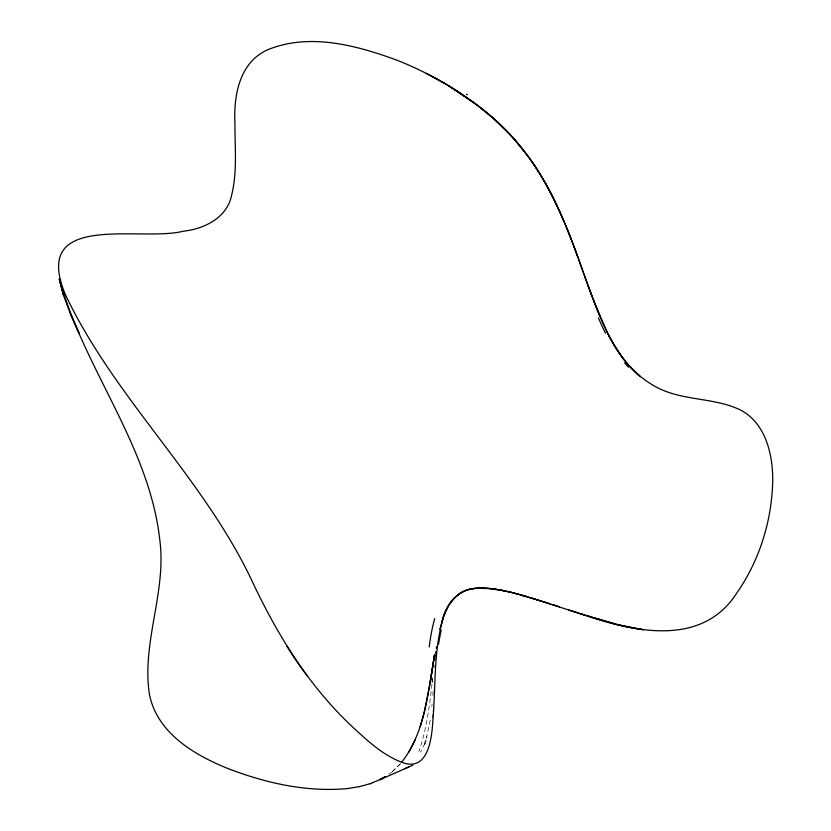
<?xml version="1.0" encoding="UTF-8"?>
<svg xmlns="http://www.w3.org/2000/svg" width="831" height="831" viewBox="0 0 831 831"><rect width="100%" height="100%" fill="white"/><g stroke="black" fill="none" stroke-linecap="round" stroke-linejoin="round"><path stroke-width="0.62" stroke-dasharray="4.16 3.12" d="M433.148 691.184L432.754 696.285M431.85 706.371L432.089 703.888M432.504 679.405L432.13 682.698M431.954 684.339C429.419 707.015 426.448 729.867 418.866 751.494M432.587 677.743L432.141 681.43L432.463 678.813M430.209 720.207L426.054 739.767M424.776 743.516L420.538 752.117M400.397 763.772L392.481 771.49M400.334 763.803L392.409 771.521M388.908 774.191L391.65 772.217M433.512 707.181A134.643 55.75 -89.1 0 1 431.788 721.443M426.21 740.681A38.039 9.245 -83.7 0 1 424.87 744.431M424.298 744.202A51.792 4.03 -68.2 0 1 426.802 736.256"/><path stroke-width="1.25" d="M434.987 667.116L435.091 665.849M435.932 656.781L436.254 653.779M434.769 659.689L434.966 658.069M435.61 653.187L435.839 651.566M436.296 648.336L436.545 646.726M401.851 761.975C425.555 731.571 427.975 691.309 434.582 654.786L430.022 683.539L424.184 712.666L420.195 726.668M430.094 683.508L434.603 654.786M439.828 629.358L443.764 615.958L448.376 605.892M441.635 622.99C445.136 606.433 456.821 589.075 475.27 588.441M408.862 752.117L415.147 739.922M449.342 604.303L453.913 598.278L459.522 593.563A42.111 34.653 58.9 0 1 462.213 592.046L463.137 591.589M380.183 779.582L385.179 776.725M385.407 776.621L380.089 779.623L412.841 765.195M70.417 313.744L79.319 333.75L70.386 313.765L63.592 295.472L59.365 279.174C84.118 369.193 149.279 445.416 159.812 540.025C166.699 591.952 141.457 642.55 149.424 694.269C157.007 732.89 194.049 754.87 227.798 768.478C265.785 783.155 306.909 792.4 347.784 788.536L347.919 788.484M370.304 783.685L373.202 782.407M404.635 768.758L408.842 766.971M372.548 782.698L382.624 778.502M464.082 591.173L467.012 590.103M359.491 786.635L370.408 783.643M467.967 589.823L468.975 589.543M470.003 589.304C484.847 586.229 500.085 589.709 514.524 593.22M347.784 788.536L359.605 786.583M476.443 588.327L489.958 588.545L505.103 590.986M642.02 629.534L643.35 629.721L618.69 624.891L587.652 616.062M641.563 629.472L633.18 628.059M631.965 627.821L629.347 627.301M627.945 627.01L616.654 624.382M507.326 591.475L512.062 592.596M614.878 623.936L578.21 613.049M514.441 593.199L541.635 601.177M516.809 593.822L519.188 594.466M521.567 595.121L526.345 596.502M543.734 601.841C522.304 595.36 500.574 587.569 477.877 588.223C460.966 587.943 447.701 601.623 443.432 617.236C433.387 650.881 435.828 686.448 432.847 721.059C431.86 737.326 428.578 769.911 404.79 763.315C383.268 756.21 366.481 739.86 350.235 724.746C306.992 683.612 275.767 632.059 250.775 578.303C201.528 475.831 114.086 397.311 65.41 294.673C30.176 210.378 140.46 242.195 183.007 231.267C203.927 229.024 226.863 218.054 231.517 195.586C237.5 171.965 234.809 147.388 234.934 123.31C233.594 95.596 239.338 62.408 267.644 49.798C309.381 32.627 356.084 45.238 396.574 60.04A345.634 345.634 0 0 1 457.777 91.503L476.568 104.664L493.998 118.937L512.81 137.51L528.506 156.83M580.131 613.662C631.383 631.394 701.084 648.388 736.598 593.313C759.866 560.084 772.259 519.51 772.747 479.02C772.591 453.279 765.289 423.332 740.868 410.192C714.805 397.426 684.079 401.061 658.038 388.004C613.548 365.328 598.569 313.848 582.573 270.345C565.641 221.617 545.624 172.329 509.756 134.196C487.35 110.554 460.426 91.503 431.756 76.223M531.061 597.905L574.314 611.782M542.965 601.592L545.832 602.506M545.323 602.34L547.92 603.181M547.681 603.098L550.008 603.846M576.018 612.333L578.501 613.143M570.949 610.692L583.964 614.898M554.152 605.197L557.009 606.121M552.085 604.521L554.692 605.373M573.504 611.523L576.267 612.416M556.219 605.861L559.315 606.879M568.414 609.861L572.351 611.149M426.241 73.367L444.959 83.588M447.545 85.126L476.599 104.685M479.674 107.043C513.568 132.586 539.548 167.478 557.113 205.922M640.4 376.723L628.589 365.308M639.216 375.737C625.93 364.539 616.093 349.841 608.25 334.478M623.977 359.709L622.087 357.205M529.835 158.669C552.708 190.517 567.293 227.32 580.318 264.04M621.141 355.907L613.579 344.211L606.661 331.289M607.451 332.878L593.417 300.209M558.619 209.163L564.363 222.261M599.868 316.362L587.943 285.386M565.745 225.554L571.177 239.224M573.857 246.319L577.774 256.976M591.745 295.763L584.847 276.765M580.235 263.801L581.773 268.101M581.586 267.572L585.388 278.25M307.688 676.465A385.345 385.345 0 0 1 286.695 645.874M429.232 646.954A144.999 101.766 85.5 0 1 434.686 618.669M438.56 644.129A174.427 116.537 86.7 0 1 441.199 630.127M467.323 94.776A102.265 3.677 31.3 0 1 466.378 94.173M605.435 333.158A170.126 84.918 77.1 0 1 598.455 317.961M628.381 367.146A78.987 19.913 65.8 0 1 624.559 362.752M63.613 295.462L59.365 279.174L63.592 295.472"/></g></svg>
